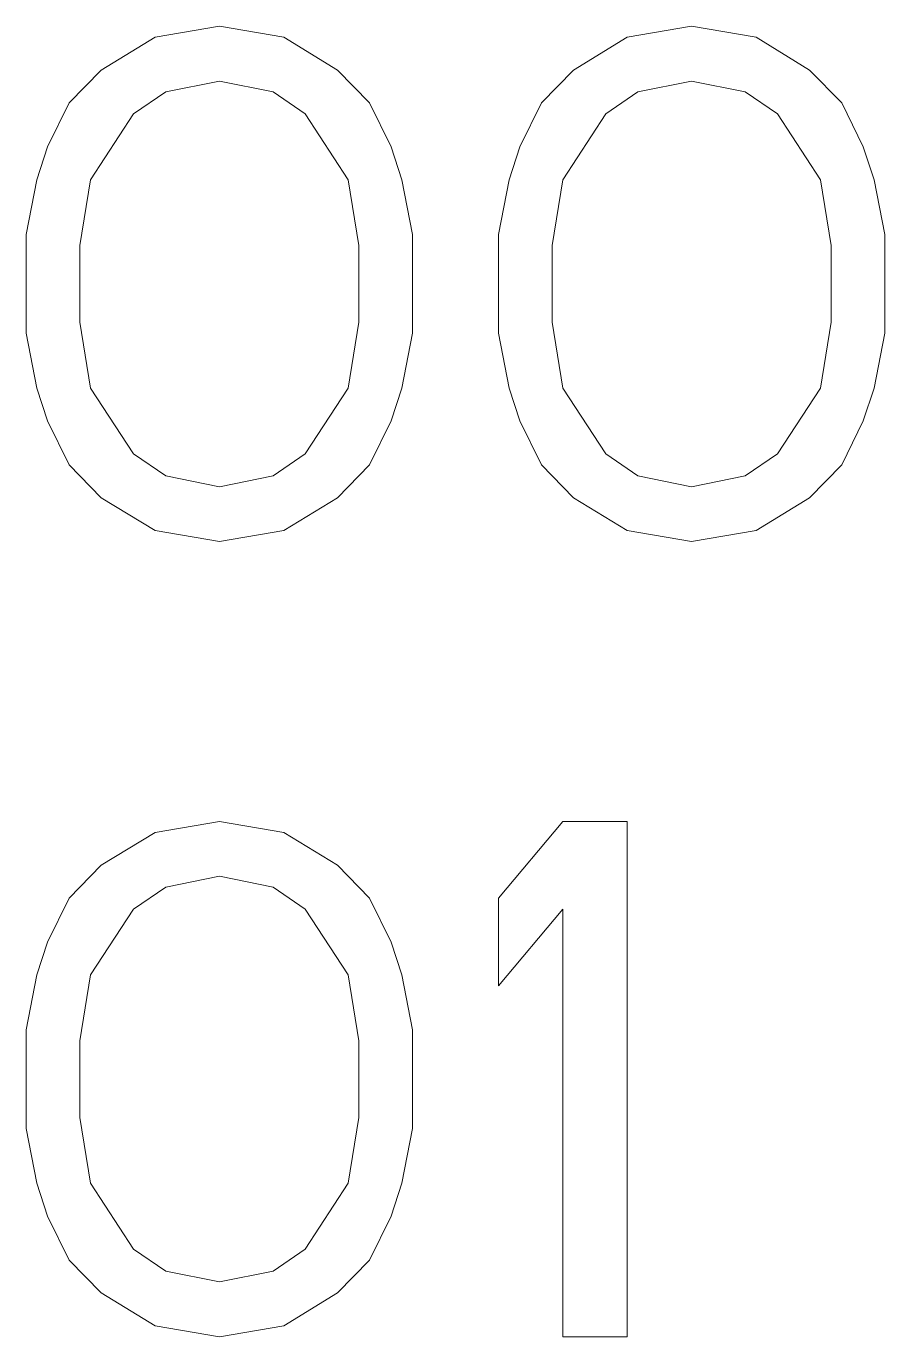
# Model space of a CAD drawing. Header units: inches. Extents: x 0.67 to 2.91, y 19.19 to 21.69.
# Drawn here: x 2.6607 to 2.7755, y 20.4055 to 20.5807 of the extents above; entities that cross this region are included whole.
import ezdxf

# ---------------------------------------------------------------- set-up
doc = ezdxf.new("R2010")
doc.units = ezdxf.units.IN
doc.header["$LTSCALE"] = 1.21
doc.header["$MEASUREMENT"] = 0

msp = doc.modelspace()

# ---------------------------------------------------------------- linework, layer by layer
at = {"color": 5, "linetype": 'Continuous', "lineweight": 5}
for p, q in [((2.68655, 20.58074), (2.67794, 20.57928)), ((2.69516, 20.57928), (2.68655, 20.58074)), ((2.7497, 20.58074), (2.74109, 20.57928)), ((2.75832, 20.57928), (2.7497, 20.58074)), ((2.67794, 20.57928), (2.67076, 20.57488)), ((2.70234, 20.57488), (2.69516, 20.57928)), ((2.74109, 20.57928), (2.73392, 20.57488)), ((2.76549, 20.57488), (2.75832, 20.57928)), ((2.67076, 20.57488), (2.66645, 20.57048)), ((2.67937, 20.57195), (2.68655, 20.57341)), ((2.68655, 20.57341), (2.69373, 20.57195)), ((2.70664, 20.57048), (2.70234, 20.57488)), ((2.73392, 20.57488), (2.72961, 20.57048)), ((2.74253, 20.57195), (2.7497, 20.57341)), ((2.7497, 20.57341), (2.75688, 20.57195)), ((2.7698, 20.57048), (2.76549, 20.57488)), ((2.67507, 20.56902), (2.67937, 20.57195)), ((2.69373, 20.57195), (2.69803, 20.56902)), ((2.73822, 20.56902), (2.74253, 20.57195)), ((2.75688, 20.57195), (2.76119, 20.56902)), ((2.66645, 20.57048), (2.66358, 20.56462)), ((2.70951, 20.56462), (2.70664, 20.57048)), ((2.72961, 20.57048), (2.72674, 20.56462)), ((2.77267, 20.56462), (2.7698, 20.57048)), ((2.66932, 20.56022), (2.67507, 20.56902)), ((2.69803, 20.56902), (2.70377, 20.56022)), ((2.73248, 20.56022), (2.73822, 20.56902)), ((2.76119, 20.56902), (2.76693, 20.56022)), ((2.66358, 20.56462), (2.66215, 20.56022)), ((2.71095, 20.56022), (2.70951, 20.56462)), ((2.72674, 20.56462), (2.7253, 20.56022)), ((2.77411, 20.56022), (2.77267, 20.56462)), ((2.66215, 20.56022), (2.66071, 20.55289)), ((2.66789, 20.55142), (2.66932, 20.56022)), ((2.70377, 20.56022), (2.70521, 20.55142)), ((2.71239, 20.55289), (2.71095, 20.56022)), ((2.7253, 20.56022), (2.72387, 20.55289)), ((2.73105, 20.55142), (2.73248, 20.56022)), ((2.76693, 20.56022), (2.76836, 20.55142)), ((2.77554, 20.55289), (2.77411, 20.56022)), ((2.66071, 20.55289), (2.66071, 20.5397)), ((2.71239, 20.5397), (2.71239, 20.55289)), ((2.72387, 20.55289), (2.72387, 20.5397)), ((2.77554, 20.5397), (2.77554, 20.55289)), ((2.66789, 20.54116), (2.66789, 20.55142)), ((2.70521, 20.55142), (2.70521, 20.54116)), ((2.73105, 20.54116), (2.73105, 20.55142)), ((2.76836, 20.55142), (2.76836, 20.54116)), ((2.66932, 20.53237), (2.66789, 20.54116)), ((2.70521, 20.54116), (2.70377, 20.53237)), ((2.73248, 20.53237), (2.73105, 20.54116)), ((2.76836, 20.54116), (2.76693, 20.53237)), ((2.66071, 20.5397), (2.66215, 20.53237)), ((2.71095, 20.53237), (2.71239, 20.5397)), ((2.72387, 20.5397), (2.7253, 20.53237)), ((2.77411, 20.53237), (2.77554, 20.5397)), ((2.66215, 20.53237), (2.66358, 20.52797)), ((2.67507, 20.52357), (2.66932, 20.53237)), ((2.70377, 20.53237), (2.69803, 20.52357)), ((2.70951, 20.52797), (2.71095, 20.53237)), ((2.7253, 20.53237), (2.72674, 20.52797)), ((2.73822, 20.52357), (2.73248, 20.53237)), ((2.76693, 20.53237), (2.76119, 20.52357)), ((2.77267, 20.52797), (2.77411, 20.53237)), ((2.66358, 20.52797), (2.66645, 20.52211)), ((2.70664, 20.52211), (2.70951, 20.52797)), ((2.72674, 20.52797), (2.72961, 20.52211)), ((2.7698, 20.52211), (2.77267, 20.52797)), ((2.67937, 20.52064), (2.67507, 20.52357)), ((2.69803, 20.52357), (2.69373, 20.52064)), ((2.74253, 20.52064), (2.73822, 20.52357)), ((2.76119, 20.52357), (2.75688, 20.52064)), ((2.66645, 20.52211), (2.67076, 20.51771)), ((2.70234, 20.51771), (2.70664, 20.52211)), ((2.72961, 20.52211), (2.73392, 20.51771)), ((2.76549, 20.51771), (2.7698, 20.52211)), ((2.68655, 20.51917), (2.67937, 20.52064)), ((2.69373, 20.52064), (2.68655, 20.51917)), ((2.7497, 20.51917), (2.74253, 20.52064)), ((2.75688, 20.52064), (2.7497, 20.51917)), ((2.67076, 20.51771), (2.67794, 20.51331)), ((2.69516, 20.51331), (2.70234, 20.51771)), ((2.73392, 20.51771), (2.74109, 20.51331)), ((2.75832, 20.51331), (2.76549, 20.51771)), ((2.67794, 20.51331), (2.68655, 20.51185)), ((2.68655, 20.51185), (2.69516, 20.51331)), ((2.74109, 20.51331), (2.7497, 20.51185)), ((2.7497, 20.51185), (2.75832, 20.51331)), ((2.68655, 20.47444), (2.67794, 20.47298)), ((2.69516, 20.47298), (2.68655, 20.47444)), ((2.73248, 20.47444), (2.72387, 20.46418)), ((2.74109, 20.47444), (2.73248, 20.47444)), ((2.74109, 20.40555), (2.74109, 20.47444)), ((2.67794, 20.47298), (2.67076, 20.46858)), ((2.70234, 20.46858), (2.69516, 20.47298)), ((2.67076, 20.46858), (2.66645, 20.46418)), ((2.70664, 20.46418), (2.70234, 20.46858)), ((2.67937, 20.46565), (2.68655, 20.46711)), ((2.68655, 20.46711), (2.69373, 20.46565)), ((2.67507, 20.46272), (2.67937, 20.46565)), ((2.69373, 20.46565), (2.69803, 20.46272)), ((2.66645, 20.46418), (2.66358, 20.45832)), ((2.70951, 20.45832), (2.70664, 20.46418)), ((2.72387, 20.46418), (2.72387, 20.45246)), ((2.66932, 20.45392), (2.67507, 20.46272)), ((2.69803, 20.46272), (2.70377, 20.45392)), ((2.72387, 20.45246), (2.73248, 20.46272)), ((2.73248, 20.46272), (2.73248, 20.40555)), ((2.66358, 20.45832), (2.66215, 20.45392)), ((2.71095, 20.45392), (2.70951, 20.45832)), ((2.66215, 20.45392), (2.66071, 20.44659)), ((2.66789, 20.44513), (2.66932, 20.45392)), ((2.70377, 20.45392), (2.70521, 20.44513)), ((2.71239, 20.44659), (2.71095, 20.45392)), ((2.66071, 20.44659), (2.66071, 20.4334)), ((2.71239, 20.4334), (2.71239, 20.44659)), ((2.66789, 20.43486), (2.66789, 20.44513)), ((2.70521, 20.44513), (2.70521, 20.43486)), ((2.66071, 20.4334), (2.66215, 20.42607)), ((2.66932, 20.42607), (2.66789, 20.43486)), ((2.70521, 20.43486), (2.70377, 20.42607)), ((2.71095, 20.42607), (2.71239, 20.4334)), ((2.66215, 20.42607), (2.66358, 20.42167)), ((2.67507, 20.41727), (2.66932, 20.42607)), ((2.70377, 20.42607), (2.69803, 20.41727)), ((2.70951, 20.42167), (2.71095, 20.42607)), ((2.66358, 20.42167), (2.66645, 20.41581)), ((2.70664, 20.41581), (2.70951, 20.42167)), ((2.66645, 20.41581), (2.67076, 20.41141)), ((2.67937, 20.41434), (2.67507, 20.41727)), ((2.69803, 20.41727), (2.69373, 20.41434)), ((2.70234, 20.41141), (2.70664, 20.41581)), ((2.68655, 20.41288), (2.67937, 20.41434)), ((2.69373, 20.41434), (2.68655, 20.41288)), ((2.67076, 20.41141), (2.67794, 20.40701)), ((2.69516, 20.40701), (2.70234, 20.41141)), ((2.67794, 20.40701), (2.68655, 20.40555)), ((2.68655, 20.40555), (2.69516, 20.40701)), ((2.73248, 20.40555), (2.74109, 20.40555))]:
    msp.add_line(p, q, dxfattribs=at)

doc.saveas('drawing.dxf')
